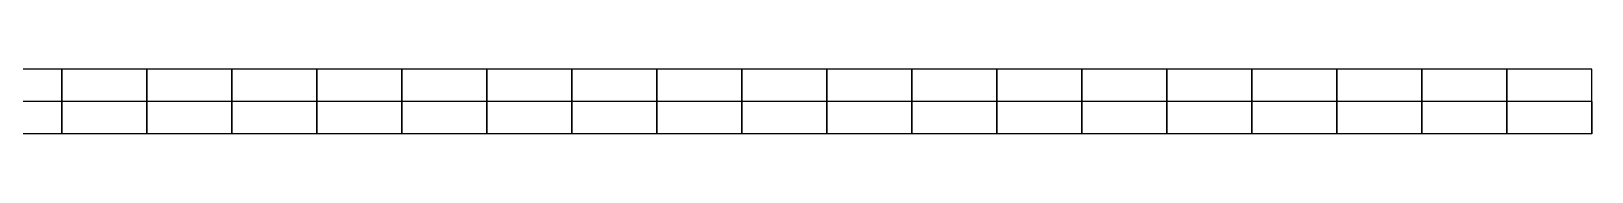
# Model space of a CAD drawing. Header units: metres. Extents: x 0 to 7.32, y -0.08 to 0.08.
# Drawn here: x 3.584 to 7.315, y -0.077 to 0.077 of the extents above; entities that cross this region are included whole.
import ezdxf

# ---------------------------------------------------------------- set-up
doc = ezdxf.new("R2010")
doc.units = ezdxf.units.M
for name, color, linetype in [('link_lines', 30, 'Continuous'), ('rebar_segments_13', 2, 'Continuous'), ('rebar_segments_16', 1, 'Continuous'), ('rebar_segments_22', 6, 'Continuous'), ('rebars_06', 5, 'Continuous'), ('rebars_10', 7, 'Continuous')]:
    doc.layers.add(name, color=color, linetype=linetype)

msp = doc.modelspace()

# ---------------------------------------------------------------- linework, layer by layer
at = {"layer": 'link_lines'}
for p, q in [((3.6576, 0, 0.889), (3.6576, 0.077, 0.839)), ((3.6576, 0), (3.6576, 0.077, 0.05)), ((3.6576, 0, 0.313), (3.6576, 0.077, 0.313)), ((3.6576, 0, 0.576), (3.6576, 0.077, 0.576)), ((3.6576, 0), (3.6576, 0.077, 0.1)), ((3.8608, 0, 0.889), (3.8608, 0.077, 0.839)), ((3.8608, 0), (3.8608, 0.077, 0.05)), ((3.8608, 0, 0.313), (3.8608, 0.077, 0.313)), ((3.8608, 0, 0.576), (3.8608, 0.077, 0.576)), ((3.8608, 0), (3.8608, 0.077, 0.1)), ((4.064, 0, 0.889), (4.064, 0.077, 0.839)), ((4.064, 0), (4.064, 0.077, 0.05)), ((4.064, 0, 0.313), (4.064, 0.077, 0.313)), ((4.064, 0, 0.576), (4.064, 0.077, 0.576)), ((4.064, 0), (4.064, 0.077, 0.1)), ((4.2672, 0, 0.889), (4.2672, 0.077, 0.839)), ((4.2672, 0), (4.2672, 0.077, 0.05)), ((4.2672, 0, 0.313), (4.2672, 0.077, 0.313)), ((4.2672, 0, 0.576), (4.2672, 0.077, 0.576)), ((4.2672, 0), (4.2672, 0.077, 0.1)), ((4.4704, 0, 0.889), (4.4704, 0.077, 0.839)), ((4.4704, 0), (4.4704, 0.077, 0.05)), ((4.4704, 0, 0.313), (4.4704, 0.077, 0.313)), ((4.4704, 0, 0.576), (4.4704, 0.077, 0.576)), ((4.4704, 0), (4.4704, 0.077, 0.1)), ((4.6736, 0, 0.889), (4.6736, 0.077, 0.839)), ((4.6736, 0), (4.6736, 0.077, 0.05)), ((4.6736, 0, 0.313), (4.6736, 0.077, 0.313)), ((4.6736, 0, 0.576), (4.6736, 0.077, 0.576)), ((4.6736, 0), (4.6736, 0.077, 0.1)), ((4.8768, 0, 0.889), (4.8768, 0.077, 0.839)), ((4.8768, 0), (4.8768, 0.077, 0.05)), ((4.8768, 0, 0.313), (4.8768, 0.077, 0.313)), ((4.8768, 0, 0.576), (4.8768, 0.077, 0.576)), ((4.8768, 0), (4.8768, 0.077, 0.1)), ((5.08, 0, 0.889), (5.08, 0.077, 0.839)), ((5.08, 0), (5.08, 0.077, 0.05)), ((5.08, 0, 0.313), (5.08, 0.077, 0.313)), ((5.08, 0, 0.576), (5.08, 0.077, 0.576)), ((5.08, 0), (5.08, 0.077, 0.1)), ((5.2832, 0, 0.889), (5.2832, 0.077, 0.839)), ((5.2832, 0), (5.2832, 0.077, 0.05)), ((5.2832, 0, 0.313), (5.2832, 0.077, 0.313)), ((5.2832, 0, 0.576), (5.2832, 0.077, 0.576)), ((5.2832, 0), (5.2832, 0.077, 0.1)), ((5.4864, 0, 0.889), (5.4864, 0.077, 0.839)), ((5.4864, 0), (5.4864, 0.077, 0.05)), ((5.4864, 0, 0.313), (5.4864, 0.077, 0.313)), ((5.4864, 0, 0.576), (5.4864, 0.077, 0.576)), ((5.4864, 0), (5.4864, 0.077, 0.1)), ((5.6896, 0, 0.889), (5.6896, 0.077, 0.839)), ((5.6896, 0), (5.6896, 0.077, 0.05)), ((5.6896, 0, 0.313), (5.6896, 0.077, 0.313)), ((5.6896, 0, 0.576), (5.6896, 0.077, 0.576)), ((5.8928, 0, 0.889), (5.8928, 0.077, 0.839)), ((5.8928, 0), (5.8928, 0.077, 0.05)), ((5.8928, 0, 0.313), (5.8928, 0.077, 0.313)), ((5.8928, 0, 0.576), (5.8928, 0.077, 0.576)), ((6.096, 0, 0.889), (6.096, 0.077, 0.839)), ((6.096, 0), (6.096, 0.077, 0.05)), ((6.096, 0, 0.313), (6.096, 0.077, 0.313)), ((6.096, 0, 0.576), (6.096, 0.077, 0.576)), ((6.2992, 0, 0.889), (6.2992, 0.077, 0.839)), ((6.2992, 0), (6.2992, 0.077, 0.05)), ((6.2992, 0, 0.313), (6.2992, 0.077, 0.313)), ((6.2992, 0, 0.576), (6.2992, 0.077, 0.576)), ((6.5024, 0, 0.889), (6.5024, 0.077, 0.839)), ((6.5024, 0), (6.5024, 0.077, 0.05)), ((6.5024, 0, 0.313), (6.5024, 0.077, 0.313)), ((6.5024, 0, 0.576), (6.5024, 0.077, 0.576)), ((6.7056, 0, 0.889), (6.7056, 0.077, 0.839)), ((6.7056, 0), (6.7056, 0.077, 0.05)), ((6.7056, 0, 0.313), (6.7056, 0.077, 0.313)), ((6.7056, 0, 0.576), (6.7056, 0.077, 0.576)), ((6.9088, 0, 0.889), (6.9088, 0.077, 0.839)), ((6.9088, 0), (6.9088, 0.077, 0.05)), ((6.9088, 0, 0.313), (6.9088, 0.077, 0.313)), ((6.9088, 0, 0.576), (6.9088, 0.077, 0.576)), ((7.112, 0, 0.889), (7.112, 0.077, 0.839)), ((7.112, 0), (7.112, 0.077, 0.05)), ((7.112, 0, 0.313), (7.112, 0.077, 0.313)), ((7.112, 0, 0.576), (7.112, 0.077, 0.576)), ((7.3152, 0, 0.889), (7.3152, 0.077, 0.839)), ((7.3152, 0), (7.3152, 0.077, 0.05)), ((7.3152, 0, 0.313), (7.3152, 0.077, 0.313)), ((7.3152, 0, 0.576), (7.3152, 0.077, 0.576)), ((3.6576, -0.077, 0.839), (3.6576, 0, 0.889)), ((3.6576, -0.077, 0.05), (3.6576, 0)), ((3.6576, 0, 0.313), (3.6576, -0.077, 0.313)), ((3.6576, 0, 0.576), (3.6576, -0.077, 0.576)), ((3.6576, 0, 0.889), (3.6576, 0, 0.839)), ((3.6576, 0), (3.6576, 0, 0.05)), ((3.6576, 0), (3.6576, -0.077, 0.1)), ((3.8608, -0.077, 0.839), (3.8608, 0, 0.889)), ((3.8608, -0.077, 0.05), (3.8608, 0)), ((3.8608, 0, 0.313), (3.8608, -0.077, 0.313)), ((3.8608, 0, 0.576), (3.8608, -0.077, 0.576)), ((3.8608, 0, 0.889), (3.8608, 0, 0.839)), ((3.8608, 0), (3.8608, 0, 0.05)), ((3.8608, 0), (3.8608, -0.077, 0.1)), ((4.064, -0.077, 0.839), (4.064, 0, 0.889)), ((4.064, -0.077, 0.05), (4.064, 0)), ((4.064, 0, 0.313), (4.064, -0.077, 0.313)), ((4.064, 0, 0.576), (4.064, -0.077, 0.576)), ((4.064, 0, 0.889), (4.064, 0, 0.839)), ((4.064, 0), (4.064, 0, 0.05)), ((4.064, 0), (4.064, -0.077, 0.1)), ((4.2672, -0.077, 0.839), (4.2672, 0, 0.889)), ((4.2672, -0.077, 0.05), (4.2672, 0)), ((4.2672, 0, 0.313), (4.2672, -0.077, 0.313)), ((4.2672, 0, 0.576), (4.2672, -0.077, 0.576)), ((4.2672, 0, 0.889), (4.2672, 0, 0.839)), ((4.2672, 0), (4.2672, 0, 0.05)), ((4.2672, 0), (4.2672, -0.077, 0.1)), ((4.4704, -0.077, 0.839), (4.4704, 0, 0.889)), ((4.4704, -0.077, 0.05), (4.4704, 0)), ((4.4704, 0, 0.313), (4.4704, -0.077, 0.313)), ((4.4704, 0, 0.576), (4.4704, -0.077, 0.576)), ((4.4704, 0, 0.889), (4.4704, 0, 0.839)), ((4.4704, 0), (4.4704, 0, 0.05)), ((4.4704, 0), (4.4704, -0.077, 0.1)), ((4.6736, -0.077, 0.839), (4.6736, 0, 0.889)), ((4.6736, -0.077, 0.05), (4.6736, 0)), ((4.6736, 0, 0.313), (4.6736, -0.077, 0.313)), ((4.6736, 0, 0.576), (4.6736, -0.077, 0.576)), ((4.6736, 0, 0.889), (4.6736, 0, 0.839)), ((4.6736, 0), (4.6736, 0, 0.05)), ((4.6736, 0), (4.6736, -0.077, 0.1)), ((4.8768, -0.077, 0.839), (4.8768, 0, 0.889)), ((4.8768, -0.077, 0.05), (4.8768, 0)), ((4.8768, 0, 0.313), (4.8768, -0.077, 0.313)), ((4.8768, 0, 0.576), (4.8768, -0.077, 0.576)), ((4.8768, 0, 0.889), (4.8768, 0, 0.839)), ((4.8768, 0), (4.8768, 0, 0.05)), ((4.8768, 0), (4.8768, -0.077, 0.1)), ((5.08, -0.077, 0.839), (5.08, 0, 0.889)), ((5.08, -0.077, 0.05), (5.08, 0)), ((5.08, 0, 0.313), (5.08, -0.077, 0.313)), ((5.08, 0, 0.576), (5.08, -0.077, 0.576)), ((5.08, 0, 0.889), (5.08, 0, 0.839)), ((5.08, 0), (5.08, 0, 0.05)), ((5.08, 0), (5.08, -0.077, 0.1)), ((5.2832, -0.077, 0.839), (5.2832, 0, 0.889)), ((5.2832, -0.077, 0.05), (5.2832, 0)), ((5.2832, 0, 0.313), (5.2832, -0.077, 0.313)), ((5.2832, 0, 0.576), (5.2832, -0.077, 0.576)), ((5.2832, 0, 0.889), (5.2832, 0, 0.839)), ((5.2832, 0), (5.2832, 0, 0.05)), ((5.2832, 0), (5.2832, -0.077, 0.1)), ((5.4864, -0.077, 0.839), (5.4864, 0, 0.889)), ((5.4864, -0.077, 0.05), (5.4864, 0)), ((5.4864, 0, 0.313), (5.4864, -0.077, 0.313)), ((5.4864, 0, 0.576), (5.4864, -0.077, 0.576)), ((5.4864, 0, 0.889), (5.4864, 0, 0.839)), ((5.4864, 0), (5.4864, 0, 0.05)), ((5.4864, 0), (5.4864, -0.077, 0.1)), ((5.6896, -0.077, 0.839), (5.6896, 0, 0.889)), ((5.6896, -0.077, 0.05), (5.6896, 0)), ((5.6896, 0, 0.313), (5.6896, -0.077, 0.313)), ((5.6896, 0, 0.576), (5.6896, -0.077, 0.576)), ((5.6896, 0, 0.889), (5.6896, 0, 0.839)), ((5.6896, 0), (5.6896, 0, 0.05)), ((5.8928, -0.077, 0.839), (5.8928, 0, 0.889)), ((5.8928, -0.077, 0.05), (5.8928, 0)), ((5.8928, 0, 0.313), (5.8928, -0.077, 0.313)), ((5.8928, 0, 0.576), (5.8928, -0.077, 0.576)), ((5.8928, 0, 0.889), (5.8928, 0, 0.839)), ((5.8928, 0), (5.8928, 0, 0.05)), ((6.096, -0.077, 0.839), (6.096, 0, 0.889)), ((6.096, -0.077, 0.05), (6.096, 0)), ((6.096, 0, 0.313), (6.096, -0.077, 0.313)), ((6.096, 0, 0.576), (6.096, -0.077, 0.576)), ((6.096, 0, 0.889), (6.096, 0, 0.839)), ((6.096, 0), (6.096, 0, 0.05)), ((6.2992, -0.077, 0.839), (6.2992, 0, 0.889)), ((6.2992, -0.077, 0.05), (6.2992, 0)), ((6.2992, 0, 0.313), (6.2992, -0.077, 0.313)), ((6.2992, 0, 0.576), (6.2992, -0.077, 0.576)), ((6.2992, 0, 0.889), (6.2992, 0, 0.839)), ((6.2992, 0), (6.2992, 0, 0.05)), ((6.5024, -0.077, 0.839), (6.5024, 0, 0.889)), ((6.5024, -0.077, 0.05), (6.5024, 0)), ((6.5024, 0, 0.313), (6.5024, -0.077, 0.313)), ((6.5024, 0, 0.576), (6.5024, -0.077, 0.576)), ((6.5024, 0, 0.889), (6.5024, 0, 0.839)), ((6.5024, 0), (6.5024, 0, 0.05)), ((6.7056, -0.077, 0.839), (6.7056, 0, 0.889)), ((6.7056, -0.077, 0.05), (6.7056, 0)), ((6.7056, 0, 0.313), (6.7056, -0.077, 0.313)), ((6.7056, 0, 0.576), (6.7056, -0.077, 0.576)), ((6.7056, 0, 0.889), (6.7056, 0, 0.839)), ((6.7056, 0), (6.7056, 0, 0.05)), ((6.9088, -0.077, 0.839), (6.9088, 0, 0.889)), ((6.9088, -0.077, 0.05), (6.9088, 0)), ((6.9088, 0, 0.313), (6.9088, -0.077, 0.313)), ((6.9088, 0, 0.576), (6.9088, -0.077, 0.576)), ((6.9088, 0, 0.889), (6.9088, 0, 0.839)), ((6.9088, 0), (6.9088, 0, 0.05)), ((7.112, -0.077, 0.839), (7.112, 0, 0.889)), ((7.112, -0.077, 0.05), (7.112, 0)), ((7.112, 0, 0.313), (7.112, -0.077, 0.313)), ((7.112, 0, 0.576), (7.112, -0.077, 0.576)), ((7.112, 0, 0.889), (7.112, 0, 0.839)), ((7.112, 0), (7.112, 0, 0.05)), ((7.3152, -0.077, 0.839), (7.3152, 0, 0.889)), ((7.3152, -0.077, 0.05), (7.3152, 0)), ((7.3152, 0, 0.313), (7.3152, -0.077, 0.313)), ((7.3152, 0, 0.576), (7.3152, -0.077, 0.576)), ((7.3152, 0), (7.3152, 0, 0.05)), ((7.3152, 0, 0.889), (7.3152, 0, 0.839))]:
    msp.add_line(p, q, dxfattribs=at)
at = {"layer": 'rebar_segments_13'}
for p, q in [((3.6576, 0.077, 0.313), (3.4544, 0.077, 0.313)), ((3.6576, 0.077, 0.576), (3.4544, 0.077, 0.576)), ((3.8608, 0.077, 0.313), (3.6576, 0.077, 0.313)), ((3.8608, 0.077, 0.576), (3.6576, 0.077, 0.576)), ((4.064, 0.077, 0.313), (3.8608, 0.077, 0.313)), ((4.064, 0.077, 0.576), (3.8608, 0.077, 0.576)), ((4.2672, 0.077, 0.313), (4.064, 0.077, 0.313)), ((4.2672, 0.077, 0.576), (4.064, 0.077, 0.576)), ((4.4704, 0.077, 0.313), (4.2672, 0.077, 0.313)), ((4.4704, 0.077, 0.576), (4.2672, 0.077, 0.576)), ((4.6736, 0.077, 0.313), (4.4704, 0.077, 0.313)), ((4.6736, 0.077, 0.576), (4.4704, 0.077, 0.576)), ((4.8768, 0.077, 0.313), (4.6736, 0.077, 0.313)), ((4.8768, 0.077, 0.576), (4.6736, 0.077, 0.576)), ((5.08, 0.077, 0.313), (4.8768, 0.077, 0.313)), ((5.08, 0.077, 0.576), (4.8768, 0.077, 0.576)), ((5.2832, 0.077, 0.313), (5.08, 0.077, 0.313)), ((5.2832, 0.077, 0.576), (5.08, 0.077, 0.576)), ((5.4864, 0.077, 0.313), (5.2832, 0.077, 0.313)), ((5.4864, 0.077, 0.576), (5.2832, 0.077, 0.576)), ((5.6896, 0.077, 0.313), (5.4864, 0.077, 0.313)), ((5.6896, 0.077, 0.576), (5.4864, 0.077, 0.576)), ((5.8928, 0.077, 0.313), (5.6896, 0.077, 0.313)), ((5.8928, 0.077, 0.576), (5.6896, 0.077, 0.576)), ((6.096, 0.077, 0.313), (5.8928, 0.077, 0.313)), ((6.096, 0.077, 0.576), (5.8928, 0.077, 0.576)), ((6.2992, 0.077, 0.313), (6.096, 0.077, 0.313)), ((6.2992, 0.077, 0.576), (6.096, 0.077, 0.576)), ((6.5024, 0.077, 0.313), (6.2992, 0.077, 0.313)), ((6.5024, 0.077, 0.576), (6.2992, 0.077, 0.576)), ((6.7056, 0.077, 0.313), (6.5024, 0.077, 0.313)), ((6.7056, 0.077, 0.576), (6.5024, 0.077, 0.576)), ((6.9088, 0.077, 0.313), (6.7056, 0.077, 0.313)), ((6.9088, 0.077, 0.576), (6.7056, 0.077, 0.576)), ((7.112, 0.077, 0.313), (6.9088, 0.077, 0.313)), ((7.112, 0.077, 0.576), (6.9088, 0.077, 0.576)), ((7.3152, 0.077, 0.313), (7.112, 0.077, 0.313)), ((7.3152, 0.077, 0.576), (7.112, 0.077, 0.576)), ((3.6576, -0.077, 0.313), (3.4544, -0.077, 0.313)), ((3.6576, -0.077, 0.576), (3.4544, -0.077, 0.576)), ((3.8608, -0.077, 0.313), (3.6576, -0.077, 0.313)), ((3.8608, -0.077, 0.576), (3.6576, -0.077, 0.576)), ((4.064, -0.077, 0.313), (3.8608, -0.077, 0.313)), ((4.064, -0.077, 0.576), (3.8608, -0.077, 0.576)), ((4.2672, -0.077, 0.313), (4.064, -0.077, 0.313)), ((4.2672, -0.077, 0.576), (4.064, -0.077, 0.576)), ((4.4704, -0.077, 0.313), (4.2672, -0.077, 0.313)), ((4.4704, -0.077, 0.576), (4.2672, -0.077, 0.576)), ((4.6736, -0.077, 0.313), (4.4704, -0.077, 0.313)), ((4.6736, -0.077, 0.576), (4.4704, -0.077, 0.576)), ((4.8768, -0.077, 0.313), (4.6736, -0.077, 0.313)), ((4.8768, -0.077, 0.576), (4.6736, -0.077, 0.576)), ((5.08, -0.077, 0.313), (4.8768, -0.077, 0.313)), ((5.08, -0.077, 0.576), (4.8768, -0.077, 0.576)), ((5.2832, -0.077, 0.313), (5.08, -0.077, 0.313)), ((5.2832, -0.077, 0.576), (5.08, -0.077, 0.576)), ((5.4864, -0.077, 0.313), (5.2832, -0.077, 0.313)), ((5.4864, -0.077, 0.576), (5.2832, -0.077, 0.576)), ((5.6896, -0.077, 0.313), (5.4864, -0.077, 0.313)), ((5.6896, -0.077, 0.576), (5.4864, -0.077, 0.576)), ((5.8928, -0.077, 0.313), (5.6896, -0.077, 0.313)), ((5.8928, -0.077, 0.576), (5.6896, -0.077, 0.576)), ((6.096, -0.077, 0.313), (5.8928, -0.077, 0.313)), ((6.096, -0.077, 0.576), (5.8928, -0.077, 0.576)), ((6.2992, -0.077, 0.313), (6.096, -0.077, 0.313)), ((6.2992, -0.077, 0.576), (6.096, -0.077, 0.576)), ((6.5024, -0.077, 0.313), (6.2992, -0.077, 0.313)), ((6.5024, -0.077, 0.576), (6.2992, -0.077, 0.576)), ((6.7056, -0.077, 0.313), (6.5024, -0.077, 0.313)), ((6.7056, -0.077, 0.576), (6.5024, -0.077, 0.576)), ((6.9088, -0.077, 0.313), (6.7056, -0.077, 0.313)), ((6.9088, -0.077, 0.576), (6.7056, -0.077, 0.576)), ((7.112, -0.077, 0.313), (6.9088, -0.077, 0.313)), ((7.112, -0.077, 0.576), (6.9088, -0.077, 0.576)), ((7.3152, -0.077, 0.313), (7.112, -0.077, 0.313)), ((7.3152, -0.077, 0.576), (7.112, -0.077, 0.576))]:
    msp.add_line(p, q, dxfattribs=at)
at = {"layer": 'rebar_segments_16'}
for p, q in [((3.6576, 0.077, 0.839), (3.4544, 0.077, 0.839)), ((3.8608, 0.077, 0.839), (3.6576, 0.077, 0.839)), ((4.064, 0.077, 0.839), (3.8608, 0.077, 0.839)), ((4.2672, 0.077, 0.839), (4.064, 0.077, 0.839)), ((4.4704, 0.077, 0.839), (4.2672, 0.077, 0.839)), ((4.6736, 0.077, 0.839), (4.4704, 0.077, 0.839)), ((4.8768, 0.077, 0.839), (4.6736, 0.077, 0.839)), ((5.08, 0.077, 0.839), (4.8768, 0.077, 0.839)), ((5.2832, 0.077, 0.839), (5.08, 0.077, 0.839)), ((5.4864, 0.077, 0.839), (5.2832, 0.077, 0.839)), ((5.6896, 0.077, 0.839), (5.4864, 0.077, 0.839)), ((5.8928, 0.077, 0.839), (5.6896, 0.077, 0.839)), ((6.096, 0.077, 0.839), (5.8928, 0.077, 0.839)), ((6.2992, 0.077, 0.839), (6.096, 0.077, 0.839)), ((6.5024, 0.077, 0.839), (6.2992, 0.077, 0.839)), ((6.7056, 0.077, 0.839), (6.5024, 0.077, 0.839)), ((6.9088, 0.077, 0.839), (6.7056, 0.077, 0.839)), ((7.112, 0.077, 0.839), (6.9088, 0.077, 0.839)), ((7.3152, 0.077, 0.839), (7.112, 0.077, 0.839)), ((3.6576, 0, 0.839), (3.4544, 0, 0.839)), ((3.8608, 0, 0.839), (3.6576, 0, 0.839)), ((4.064, 0, 0.839), (3.8608, 0, 0.839)), ((4.2672, 0, 0.839), (4.064, 0, 0.839)), ((4.4704, 0, 0.839), (4.2672, 0, 0.839)), ((4.6736, 0, 0.839), (4.4704, 0, 0.839)), ((4.8768, 0, 0.839), (4.6736, 0, 0.839)), ((5.08, 0, 0.839), (4.8768, 0, 0.839)), ((5.2832, 0, 0.839), (5.08, 0, 0.839)), ((5.4864, 0, 0.839), (5.2832, 0, 0.839)), ((5.6896, 0, 0.839), (5.4864, 0, 0.839)), ((5.8928, 0, 0.839), (5.6896, 0, 0.839)), ((6.096, 0, 0.839), (5.8928, 0, 0.839)), ((6.2992, 0, 0.839), (6.096, 0, 0.839)), ((6.5024, 0, 0.839), (6.2992, 0, 0.839)), ((6.7056, 0, 0.839), (6.5024, 0, 0.839)), ((6.9088, 0, 0.839), (6.7056, 0, 0.839)), ((7.112, 0, 0.839), (6.9088, 0, 0.839)), ((7.3152, 0, 0.839), (7.112, 0, 0.839)), ((3.6576, -0.077, 0.839), (3.4544, -0.077, 0.839)), ((3.8608, -0.077, 0.839), (3.6576, -0.077, 0.839)), ((4.064, -0.077, 0.839), (3.8608, -0.077, 0.839)), ((4.2672, -0.077, 0.839), (4.064, -0.077, 0.839)), ((4.4704, -0.077, 0.839), (4.2672, -0.077, 0.839)), ((4.6736, -0.077, 0.839), (4.4704, -0.077, 0.839)), ((4.8768, -0.077, 0.839), (4.6736, -0.077, 0.839)), ((5.08, -0.077, 0.839), (4.8768, -0.077, 0.839)), ((5.2832, -0.077, 0.839), (5.08, -0.077, 0.839)), ((5.4864, -0.077, 0.839), (5.2832, -0.077, 0.839)), ((5.6896, -0.077, 0.839), (5.4864, -0.077, 0.839)), ((5.8928, -0.077, 0.839), (5.6896, -0.077, 0.839)), ((6.096, -0.077, 0.839), (5.8928, -0.077, 0.839)), ((6.2992, -0.077, 0.839), (6.096, -0.077, 0.839)), ((6.5024, -0.077, 0.839), (6.2992, -0.077, 0.839)), ((6.7056, -0.077, 0.839), (6.5024, -0.077, 0.839)), ((6.9088, -0.077, 0.839), (6.7056, -0.077, 0.839)), ((7.112, -0.077, 0.839), (6.9088, -0.077, 0.839)), ((7.3152, -0.077, 0.839), (7.112, -0.077, 0.839))]:
    msp.add_line(p, q, dxfattribs=at)
at = {"layer": 'rebar_segments_22'}
for p, q in [((3.6576, 0.077, 0.05), (3.4544, 0.077, 0.05)), ((3.6576, 0.077, 0.1), (3.4544, 0.077, 0.1)), ((3.8608, 0.077, 0.05), (3.6576, 0.077, 0.05)), ((3.8608, 0.077, 0.1), (3.6576, 0.077, 0.1)), ((4.064, 0.077, 0.05), (3.8608, 0.077, 0.05)), ((4.064, 0.077, 0.1), (3.8608, 0.077, 0.1)), ((4.2672, 0.077, 0.05), (4.064, 0.077, 0.05)), ((4.2672, 0.077, 0.1), (4.064, 0.077, 0.1)), ((4.4704, 0.077, 0.05), (4.2672, 0.077, 0.05)), ((4.4704, 0.077, 0.1), (4.2672, 0.077, 0.1)), ((4.6736, 0.077, 0.05), (4.4704, 0.077, 0.05)), ((4.6736, 0.077, 0.1), (4.4704, 0.077, 0.1)), ((4.8768, 0.077, 0.05), (4.6736, 0.077, 0.05)), ((4.8768, 0.077, 0.1), (4.6736, 0.077, 0.1)), ((5.08, 0.077, 0.05), (4.8768, 0.077, 0.05)), ((5.08, 0.077, 0.1), (4.8768, 0.077, 0.1)), ((5.2832, 0.077, 0.05), (5.08, 0.077, 0.05)), ((5.2832, 0.077, 0.1), (5.08, 0.077, 0.1)), ((5.4864, 0.077, 0.05), (5.2832, 0.077, 0.05)), ((5.4864, 0.077, 0.1), (5.2832, 0.077, 0.1)), ((5.6896, 0.077, 0.05), (5.4864, 0.077, 0.05)), ((5.8928, 0.077, 0.05), (5.6896, 0.077, 0.05)), ((6.096, 0.077, 0.05), (5.8928, 0.077, 0.05)), ((6.2992, 0.077, 0.05), (6.096, 0.077, 0.05)), ((6.5024, 0.077, 0.05), (6.2992, 0.077, 0.05)), ((6.7056, 0.077, 0.05), (6.5024, 0.077, 0.05)), ((6.9088, 0.077, 0.05), (6.7056, 0.077, 0.05)), ((7.112, 0.077, 0.05), (6.9088, 0.077, 0.05)), ((7.3152, 0.077, 0.05), (7.112, 0.077, 0.05)), ((3.6576, 0, 0.05), (3.4544, 0, 0.05)), ((3.8608, 0, 0.05), (3.6576, 0, 0.05)), ((4.064, 0, 0.05), (3.8608, 0, 0.05)), ((4.2672, 0, 0.05), (4.064, 0, 0.05)), ((4.4704, 0, 0.05), (4.2672, 0, 0.05)), ((4.6736, 0, 0.05), (4.4704, 0, 0.05)), ((4.8768, 0, 0.05), (4.6736, 0, 0.05)), ((5.08, 0, 0.05), (4.8768, 0, 0.05)), ((5.2832, 0, 0.05), (5.08, 0, 0.05)), ((5.4864, 0, 0.05), (5.2832, 0, 0.05)), ((5.6896, 0, 0.05), (5.4864, 0, 0.05)), ((5.8928, 0, 0.05), (5.6896, 0, 0.05)), ((6.096, 0, 0.05), (5.8928, 0, 0.05)), ((6.2992, 0, 0.05), (6.096, 0, 0.05)), ((6.5024, 0, 0.05), (6.2992, 0, 0.05)), ((6.7056, 0, 0.05), (6.5024, 0, 0.05)), ((6.9088, 0, 0.05), (6.7056, 0, 0.05)), ((7.112, 0, 0.05), (6.9088, 0, 0.05)), ((7.3152, 0, 0.05), (7.112, 0, 0.05)), ((3.6576, -0.077, 0.05), (3.4544, -0.077, 0.05)), ((3.6576, -0.077, 0.1), (3.4544, -0.077, 0.1)), ((3.8608, -0.077, 0.05), (3.6576, -0.077, 0.05)), ((3.8608, -0.077, 0.1), (3.6576, -0.077, 0.1)), ((4.064, -0.077, 0.05), (3.8608, -0.077, 0.05)), ((4.064, -0.077, 0.1), (3.8608, -0.077, 0.1)), ((4.2672, -0.077, 0.05), (4.064, -0.077, 0.05)), ((4.2672, -0.077, 0.1), (4.064, -0.077, 0.1)), ((4.4704, -0.077, 0.05), (4.2672, -0.077, 0.05)), ((4.4704, -0.077, 0.1), (4.2672, -0.077, 0.1)), ((4.6736, -0.077, 0.05), (4.4704, -0.077, 0.05)), ((4.6736, -0.077, 0.1), (4.4704, -0.077, 0.1)), ((4.8768, -0.077, 0.05), (4.6736, -0.077, 0.05)), ((4.8768, -0.077, 0.1), (4.6736, -0.077, 0.1)), ((5.08, -0.077, 0.05), (4.8768, -0.077, 0.05)), ((5.08, -0.077, 0.1), (4.8768, -0.077, 0.1)), ((5.2832, -0.077, 0.05), (5.08, -0.077, 0.05)), ((5.2832, -0.077, 0.1), (5.08, -0.077, 0.1)), ((5.4864, -0.077, 0.05), (5.2832, -0.077, 0.05)), ((5.4864, -0.077, 0.1), (5.2832, -0.077, 0.1)), ((5.6896, -0.077, 0.05), (5.4864, -0.077, 0.05)), ((5.8928, -0.077, 0.05), (5.6896, -0.077, 0.05)), ((6.096, -0.077, 0.05), (5.8928, -0.077, 0.05)), ((6.2992, -0.077, 0.05), (6.096, -0.077, 0.05)), ((6.5024, -0.077, 0.05), (6.2992, -0.077, 0.05)), ((6.7056, -0.077, 0.05), (6.5024, -0.077, 0.05)), ((6.9088, -0.077, 0.05), (6.7056, -0.077, 0.05)), ((7.112, -0.077, 0.05), (6.9088, -0.077, 0.05)), ((7.3152, -0.077, 0.05), (7.112, -0.077, 0.05))]:
    msp.add_line(p, q, dxfattribs=at)
at = {"layer": 'rebars_06'}
for p, q in [((3.6576, 0.077, 0.05), (3.6576, 0, 0.05)), ((3.6576, 0, 0.839), (3.6576, 0.077, 0.839)), ((3.6576, 0.077, 0.839), (3.6576, 0.077, 0.576)), ((3.6576, 0.077, 0.576), (3.6576, 0.077, 0.313)), ((3.6576, 0.077, 0.313), (3.6576, 0.077, 0.05)), ((3.8608, 0.077, 0.05), (3.8608, 0, 0.05)), ((3.8608, 0, 0.839), (3.8608, 0.077, 0.839)), ((3.8608, 0.077, 0.839), (3.8608, 0.077, 0.576)), ((3.8608, 0.077, 0.576), (3.8608, 0.077, 0.313)), ((3.8608, 0.077, 0.313), (3.8608, 0.077, 0.05)), ((4.064, 0.077, 0.05), (4.064, 0, 0.05)), ((4.064, 0, 0.839), (4.064, 0.077, 0.839)), ((4.064, 0.077, 0.839), (4.064, 0.077, 0.576)), ((4.064, 0.077, 0.576), (4.064, 0.077, 0.313)), ((4.064, 0.077, 0.313), (4.064, 0.077, 0.05)), ((4.2672, 0.077, 0.05), (4.2672, 0, 0.05)), ((4.2672, 0, 0.839), (4.2672, 0.077, 0.839)), ((4.2672, 0.077, 0.839), (4.2672, 0.077, 0.576)), ((4.2672, 0.077, 0.576), (4.2672, 0.077, 0.313)), ((4.2672, 0.077, 0.313), (4.2672, 0.077, 0.05)), ((4.4704, 0.077, 0.05), (4.4704, 0, 0.05)), ((4.4704, 0, 0.839), (4.4704, 0.077, 0.839)), ((4.4704, 0.077, 0.839), (4.4704, 0.077, 0.576)), ((4.4704, 0.077, 0.576), (4.4704, 0.077, 0.313)), ((4.4704, 0.077, 0.313), (4.4704, 0.077, 0.05)), ((4.6736, 0.077, 0.05), (4.6736, 0, 0.05)), ((4.6736, 0, 0.839), (4.6736, 0.077, 0.839)), ((4.6736, 0.077, 0.839), (4.6736, 0.077, 0.576)), ((4.6736, 0.077, 0.576), (4.6736, 0.077, 0.313)), ((4.6736, 0.077, 0.313), (4.6736, 0.077, 0.05)), ((4.8768, 0.077, 0.05), (4.8768, 0, 0.05)), ((4.8768, 0, 0.839), (4.8768, 0.077, 0.839)), ((4.8768, 0.077, 0.839), (4.8768, 0.077, 0.576)), ((4.8768, 0.077, 0.576), (4.8768, 0.077, 0.313)), ((4.8768, 0.077, 0.313), (4.8768, 0.077, 0.05)), ((5.08, 0.077, 0.05), (5.08, 0, 0.05)), ((5.08, 0, 0.839), (5.08, 0.077, 0.839)), ((5.08, 0.077, 0.839), (5.08, 0.077, 0.576)), ((5.08, 0.077, 0.576), (5.08, 0.077, 0.313)), ((5.08, 0.077, 0.313), (5.08, 0.077, 0.05)), ((5.2832, 0.077, 0.05), (5.2832, 0, 0.05)), ((5.2832, 0, 0.839), (5.2832, 0.077, 0.839)), ((5.2832, 0.077, 0.839), (5.2832, 0.077, 0.576)), ((5.2832, 0.077, 0.576), (5.2832, 0.077, 0.313)), ((5.2832, 0.077, 0.313), (5.2832, 0.077, 0.05)), ((5.4864, 0.077, 0.05), (5.4864, 0, 0.05)), ((5.4864, 0, 0.839), (5.4864, 0.077, 0.839)), ((5.4864, 0.077, 0.839), (5.4864, 0.077, 0.576)), ((5.4864, 0.077, 0.576), (5.4864, 0.077, 0.313)), ((5.4864, 0.077, 0.313), (5.4864, 0.077, 0.05)), ((5.6896, 0.077, 0.05), (5.6896, 0, 0.05)), ((5.6896, 0, 0.839), (5.6896, 0.077, 0.839)), ((5.6896, 0.077, 0.839), (5.6896, 0.077, 0.576)), ((5.6896, 0.077, 0.576), (5.6896, 0.077, 0.313)), ((5.6896, 0.077, 0.313), (5.6896, 0.077, 0.05)), ((5.8928, 0.077, 0.05), (5.8928, 0, 0.05)), ((5.8928, 0, 0.839), (5.8928, 0.077, 0.839)), ((5.8928, 0.077, 0.839), (5.8928, 0.077, 0.576)), ((5.8928, 0.077, 0.576), (5.8928, 0.077, 0.313)), ((5.8928, 0.077, 0.313), (5.8928, 0.077, 0.05)), ((6.096, 0.077, 0.05), (6.096, 0, 0.05)), ((6.096, 0, 0.839), (6.096, 0.077, 0.839)), ((6.096, 0.077, 0.839), (6.096, 0.077, 0.576)), ((6.096, 0.077, 0.576), (6.096, 0.077, 0.313)), ((6.096, 0.077, 0.313), (6.096, 0.077, 0.05)), ((3.6576, 0, 0.05), (3.6576, -0.077, 0.05)), ((3.6576, -0.077, 0.839), (3.6576, 0, 0.839)), ((3.8608, 0, 0.05), (3.8608, -0.077, 0.05)), ((3.8608, -0.077, 0.839), (3.8608, 0, 0.839)), ((4.064, 0, 0.05), (4.064, -0.077, 0.05)), ((4.064, -0.077, 0.839), (4.064, 0, 0.839)), ((4.2672, 0, 0.05), (4.2672, -0.077, 0.05)), ((4.2672, -0.077, 0.839), (4.2672, 0, 0.839)), ((4.4704, 0, 0.05), (4.4704, -0.077, 0.05)), ((4.4704, -0.077, 0.839), (4.4704, 0, 0.839)), ((4.6736, 0, 0.05), (4.6736, -0.077, 0.05)), ((4.6736, -0.077, 0.839), (4.6736, 0, 0.839)), ((4.8768, 0, 0.05), (4.8768, -0.077, 0.05)), ((4.8768, -0.077, 0.839), (4.8768, 0, 0.839)), ((5.08, 0, 0.05), (5.08, -0.077, 0.05)), ((5.08, -0.077, 0.839), (5.08, 0, 0.839)), ((5.2832, 0, 0.05), (5.2832, -0.077, 0.05)), ((5.2832, -0.077, 0.839), (5.2832, 0, 0.839)), ((5.4864, 0, 0.05), (5.4864, -0.077, 0.05)), ((5.4864, -0.077, 0.839), (5.4864, 0, 0.839)), ((5.6896, 0, 0.05), (5.6896, -0.077, 0.05)), ((5.6896, -0.077, 0.839), (5.6896, 0, 0.839)), ((5.8928, 0, 0.05), (5.8928, -0.077, 0.05)), ((5.8928, -0.077, 0.839), (5.8928, 0, 0.839)), ((6.096, 0, 0.05), (6.096, -0.077, 0.05)), ((6.096, -0.077, 0.839), (6.096, 0, 0.839)), ((3.6576, -0.077, 0.05), (3.6576, -0.077, 0.313)), ((3.6576, -0.077, 0.313), (3.6576, -0.077, 0.576)), ((3.6576, -0.077, 0.576), (3.6576, -0.077, 0.839)), ((3.8608, -0.077, 0.05), (3.8608, -0.077, 0.313)), ((3.8608, -0.077, 0.313), (3.8608, -0.077, 0.576)), ((3.8608, -0.077, 0.576), (3.8608, -0.077, 0.839)), ((4.064, -0.077, 0.05), (4.064, -0.077, 0.313)), ((4.064, -0.077, 0.313), (4.064, -0.077, 0.576)), ((4.064, -0.077, 0.576), (4.064, -0.077, 0.839)), ((4.2672, -0.077, 0.05), (4.2672, -0.077, 0.313)), ((4.2672, -0.077, 0.313), (4.2672, -0.077, 0.576)), ((4.2672, -0.077, 0.576), (4.2672, -0.077, 0.839)), ((4.4704, -0.077, 0.05), (4.4704, -0.077, 0.313)), ((4.4704, -0.077, 0.313), (4.4704, -0.077, 0.576)), ((4.4704, -0.077, 0.576), (4.4704, -0.077, 0.839)), ((4.6736, -0.077, 0.05), (4.6736, -0.077, 0.313)), ((4.6736, -0.077, 0.313), (4.6736, -0.077, 0.576)), ((4.6736, -0.077, 0.576), (4.6736, -0.077, 0.839)), ((4.8768, -0.077, 0.05), (4.8768, -0.077, 0.313)), ((4.8768, -0.077, 0.313), (4.8768, -0.077, 0.576)), ((4.8768, -0.077, 0.576), (4.8768, -0.077, 0.839)), ((5.08, -0.077, 0.05), (5.08, -0.077, 0.313)), ((5.08, -0.077, 0.313), (5.08, -0.077, 0.576)), ((5.08, -0.077, 0.576), (5.08, -0.077, 0.839)), ((5.2832, -0.077, 0.05), (5.2832, -0.077, 0.313)), ((5.2832, -0.077, 0.313), (5.2832, -0.077, 0.576)), ((5.2832, -0.077, 0.576), (5.2832, -0.077, 0.839)), ((5.4864, -0.077, 0.05), (5.4864, -0.077, 0.313)), ((5.4864, -0.077, 0.313), (5.4864, -0.077, 0.576)), ((5.4864, -0.077, 0.576), (5.4864, -0.077, 0.839)), ((5.6896, -0.077, 0.05), (5.6896, -0.077, 0.313)), ((5.6896, -0.077, 0.313), (5.6896, -0.077, 0.576)), ((5.6896, -0.077, 0.576), (5.6896, -0.077, 0.839)), ((5.8928, -0.077, 0.05), (5.8928, -0.077, 0.313)), ((5.8928, -0.077, 0.313), (5.8928, -0.077, 0.576)), ((5.8928, -0.077, 0.576), (5.8928, -0.077, 0.839)), ((6.096, -0.077, 0.05), (6.096, -0.077, 0.313)), ((6.096, -0.077, 0.313), (6.096, -0.077, 0.576)), ((6.096, -0.077, 0.576), (6.096, -0.077, 0.839))]:
    msp.add_line(p, q, dxfattribs=at)
at = {"layer": 'rebars_10'}
for p, q in [((6.2992, 0.077, 0.05), (6.2992, 0, 0.05)), ((6.2992, 0, 0.839), (6.2992, 0.077, 0.839)), ((6.2992, 0.077, 0.839), (6.2992, 0.077, 0.576)), ((6.2992, 0.077, 0.576), (6.2992, 0.077, 0.313)), ((6.2992, 0.077, 0.313), (6.2992, 0.077, 0.05)), ((6.5024, 0.077, 0.05), (6.5024, 0, 0.05)), ((6.5024, 0, 0.839), (6.5024, 0.077, 0.839)), ((6.5024, 0.077, 0.839), (6.5024, 0.077, 0.576)), ((6.5024, 0.077, 0.576), (6.5024, 0.077, 0.313)), ((6.5024, 0.077, 0.313), (6.5024, 0.077, 0.05)), ((6.7056, 0.077, 0.05), (6.7056, 0, 0.05)), ((6.7056, 0, 0.839), (6.7056, 0.077, 0.839)), ((6.7056, 0.077, 0.839), (6.7056, 0.077, 0.576)), ((6.7056, 0.077, 0.576), (6.7056, 0.077, 0.313)), ((6.7056, 0.077, 0.313), (6.7056, 0.077, 0.05)), ((6.9088, 0.077, 0.05), (6.9088, 0, 0.05)), ((6.9088, 0, 0.839), (6.9088, 0.077, 0.839)), ((6.9088, 0.077, 0.839), (6.9088, 0.077, 0.576)), ((6.9088, 0.077, 0.576), (6.9088, 0.077, 0.313)), ((6.9088, 0.077, 0.313), (6.9088, 0.077, 0.05)), ((7.112, 0.077, 0.05), (7.112, 0, 0.05)), ((7.112, 0, 0.839), (7.112, 0.077, 0.839)), ((7.112, 0.077, 0.839), (7.112, 0.077, 0.576)), ((7.112, 0.077, 0.576), (7.112, 0.077, 0.313)), ((7.112, 0.077, 0.313), (7.112, 0.077, 0.05)), ((6.2992, 0, 0.05), (6.2992, -0.077, 0.05)), ((6.2992, -0.077, 0.839), (6.2992, 0, 0.839)), ((6.5024, 0, 0.05), (6.5024, -0.077, 0.05)), ((6.5024, -0.077, 0.839), (6.5024, 0, 0.839)), ((6.7056, 0, 0.05), (6.7056, -0.077, 0.05)), ((6.7056, -0.077, 0.839), (6.7056, 0, 0.839)), ((6.9088, 0, 0.05), (6.9088, -0.077, 0.05)), ((6.9088, -0.077, 0.839), (6.9088, 0, 0.839)), ((7.112, 0, 0.05), (7.112, -0.077, 0.05)), ((7.112, -0.077, 0.839), (7.112, 0, 0.839)), ((6.2992, -0.077, 0.05), (6.2992, -0.077, 0.313)), ((6.2992, -0.077, 0.313), (6.2992, -0.077, 0.576)), ((6.2992, -0.077, 0.576), (6.2992, -0.077, 0.839)), ((6.5024, -0.077, 0.05), (6.5024, -0.077, 0.313)), ((6.5024, -0.077, 0.313), (6.5024, -0.077, 0.576)), ((6.5024, -0.077, 0.576), (6.5024, -0.077, 0.839)), ((6.7056, -0.077, 0.05), (6.7056, -0.077, 0.313)), ((6.7056, -0.077, 0.313), (6.7056, -0.077, 0.576)), ((6.7056, -0.077, 0.576), (6.7056, -0.077, 0.839)), ((6.9088, -0.077, 0.05), (6.9088, -0.077, 0.313)), ((6.9088, -0.077, 0.313), (6.9088, -0.077, 0.576)), ((6.9088, -0.077, 0.576), (6.9088, -0.077, 0.839)), ((7.112, -0.077, 0.05), (7.112, -0.077, 0.313)), ((7.112, -0.077, 0.313), (7.112, -0.077, 0.576)), ((7.112, -0.077, 0.576), (7.112, -0.077, 0.839))]:
    msp.add_line(p, q, dxfattribs=at)

doc.saveas('drawing.dxf')
